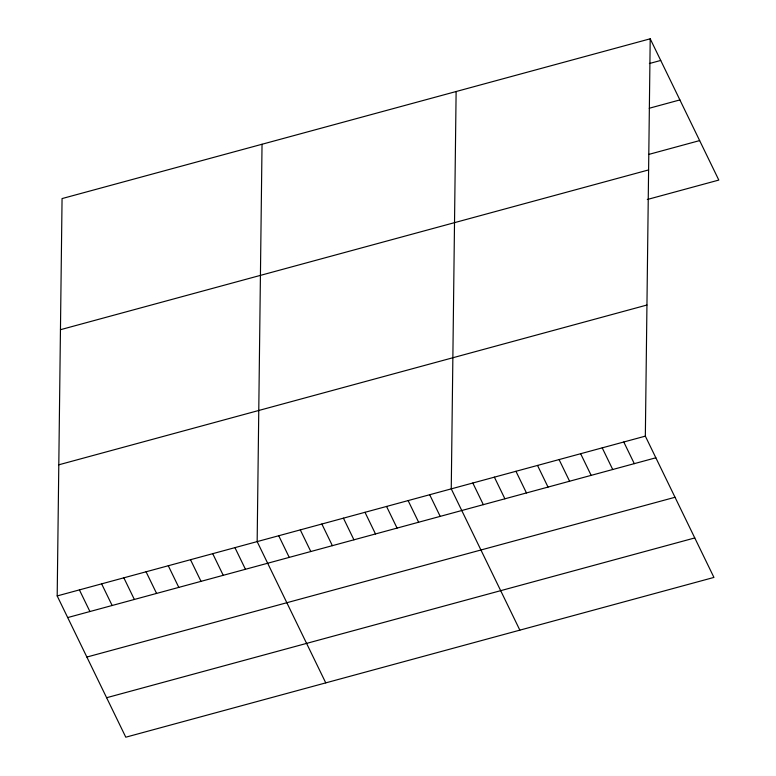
<?xml version="1.0" encoding="UTF-8"?>
<svg xmlns="http://www.w3.org/2000/svg" width="776" height="776" viewBox="0 0 776 776"><rect width="100%" height="100%" fill="white"/><g stroke="black" fill="none" stroke-linecap="round" stroke-linejoin="round"><path stroke-width="1.16" d="M650.21 38.8L645.341 436.141L713.939 577.422L125.79 737.2L57.191 595.929L62.061 198.578L650.21 38.8L718.809 180.071L647.3 199.5M262.036 144.258L257.157 541.6L325.755 682.87M456.123 91.529L451.254 488.87L519.852 630.151M649.376 63.535L660.725 60.45M649.25 108.252L679.892 99.92M648.561 154.472L699.642 140.592M60.45 329.703L648.61 169.925M58.792 464.805L646.951 305.026M57.191 595.929L645.341 436.141M67.696 617.57L655.856 457.791M86.873 657.049L675.023 497.27M106.622 697.721L694.772 537.943M623.778 442L634.293 463.65M602.215 447.859L612.72 469.509M580.642 453.717L591.157 475.368M559.079 459.576L569.594 481.227M537.516 465.435L548.031 487.085M515.953 471.294L526.458 492.944M494.38 477.153L504.895 498.803M472.817 483.011L483.332 504.662M429.691 494.729L440.196 516.38M408.118 500.588L418.633 522.238M386.555 506.447L397.07 528.097M364.992 512.305L375.497 533.956M343.428 518.164L353.934 539.815M321.856 524.023L332.37 545.673M300.293 529.882L310.807 551.532M278.73 535.741L289.235 557.391M234.944 547.633L245.449 569.283M212.721 553.676L223.236 575.317M190.508 559.709L201.013 581.36M168.285 565.743L178.8 587.393M146.063 571.786L156.577 593.427M123.85 577.819L134.355 599.47M101.627 583.853L112.142 605.503M79.404 589.896L89.919 611.537"/></g></svg>
